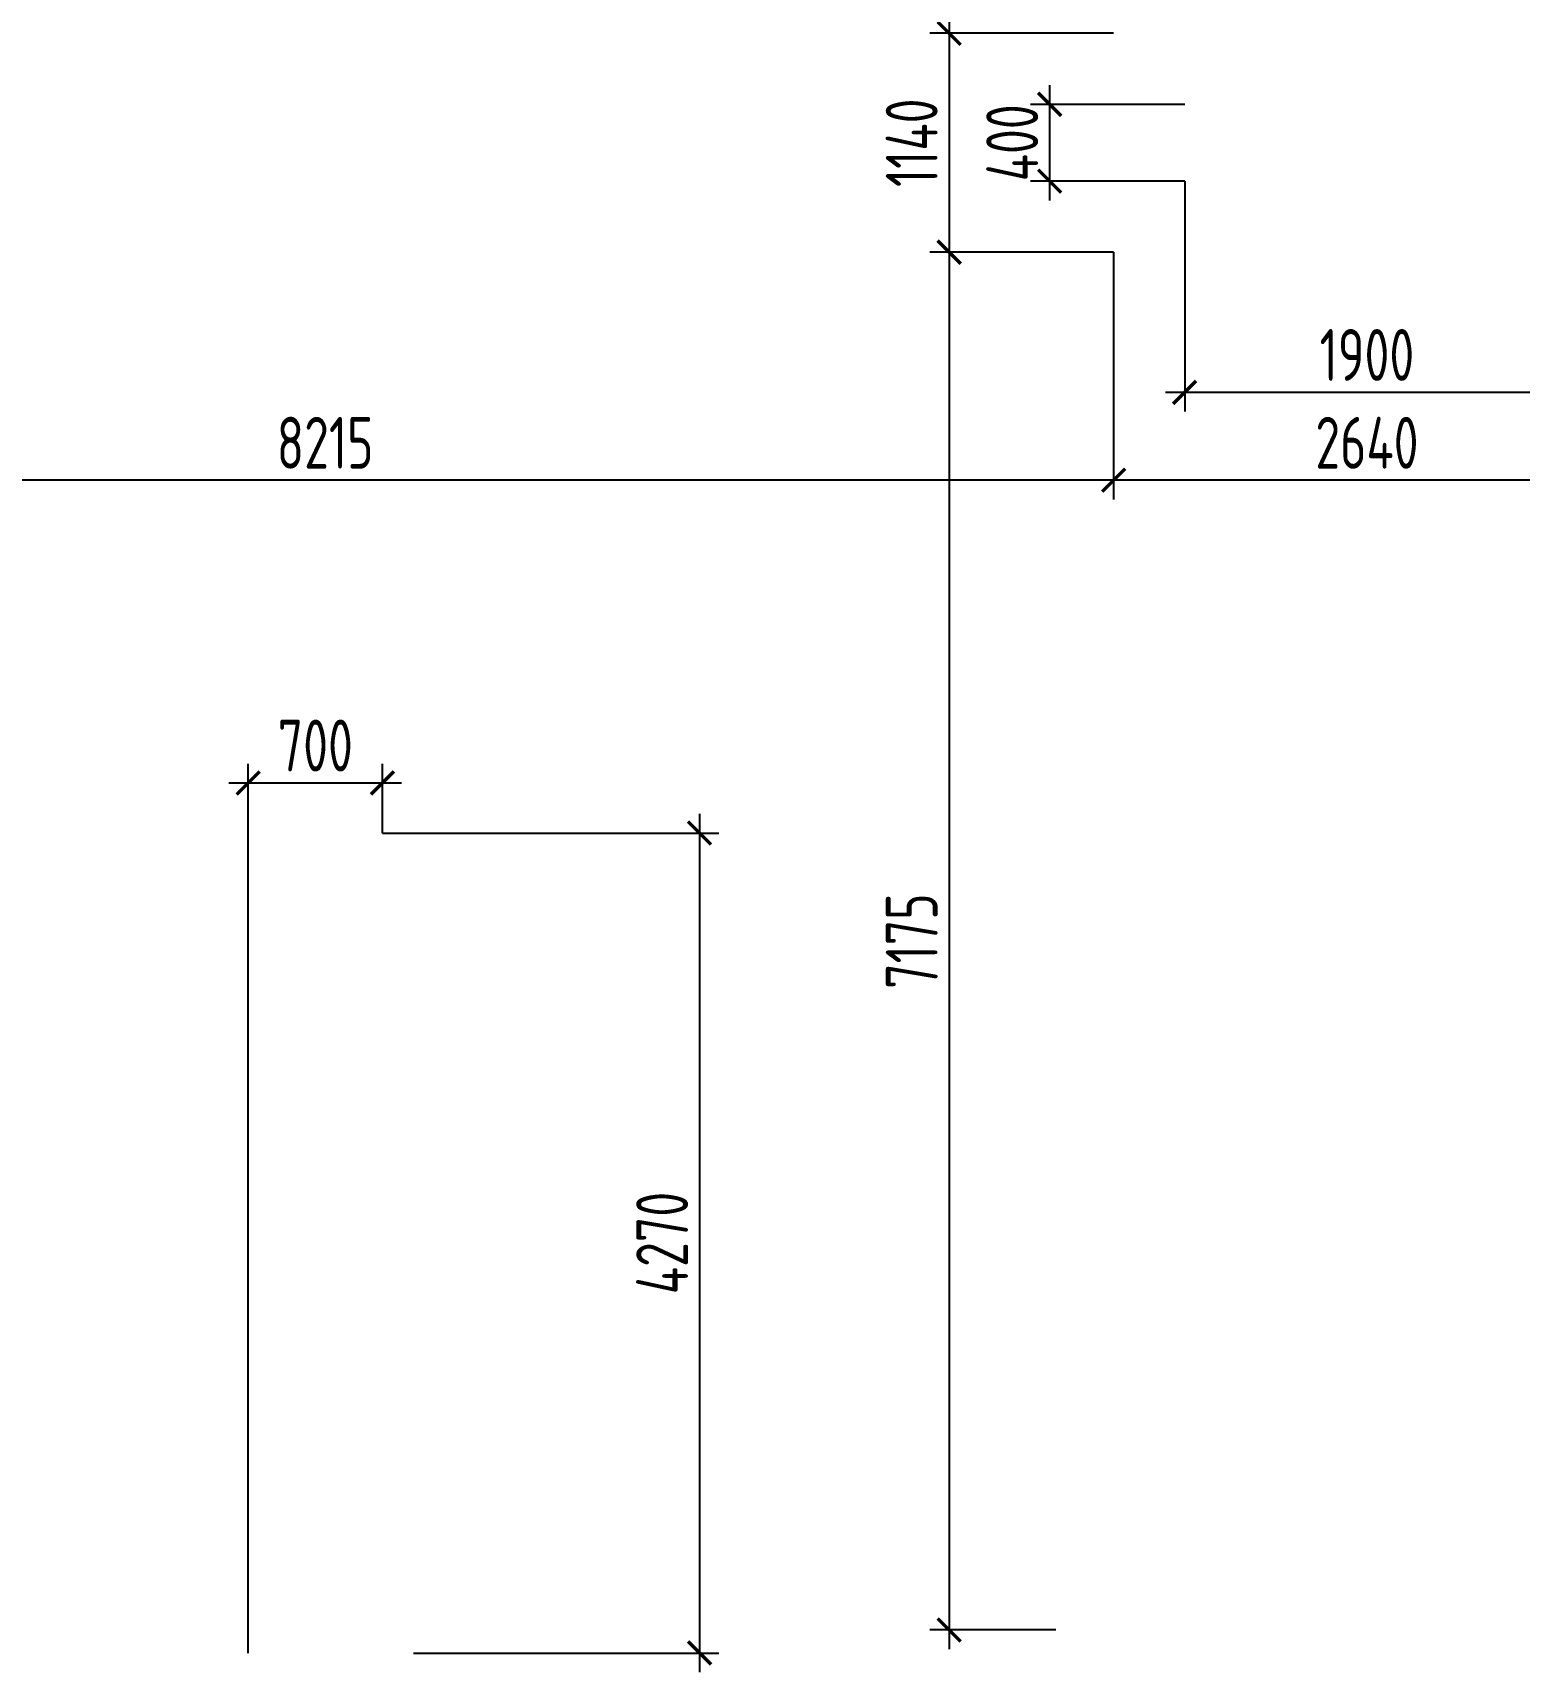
# Model space of a CAD drawing. Header units: millimetres. Extents: x -350007 to 536090, y -888 to 198380.
# Drawn here: x 505153 to 512895, y 66626 to 75163 of the extents above; entities that cross this region are included whole.
import ezdxf

# ---------------------------------------------------------------- set-up
doc = ezdxf.new("R2010")
doc.units = ezdxf.units.MM
doc.layers.add('АР_Размеры нов.', color=15, linetype='Continuous', lineweight=0)
doc.styles.add('ISOCPEUR', font='isocpeur.ttf', dxfattribs={"width": 0.7})
doc.dimstyles.new('R_100', dxfattribs={"dimtxt": 270, "dimasz": 120, "dimexe": 100, "dimexo": 0, "dimgap": 60, "dimtad": 1, "dimdec": 0, "dimrnd": 5, "dimzin": 0, "dimdsep": 46, "dimtxsty": 'ISOCPEUR', "dimblk": 'ARCHTICK', "dimcen": 0, "dimdle": 100, "dimclrd": 256, "dimclre": 256, "dimclrt": 256, "dimadec": 0, "dimazin": 0, "dimtfac": 2, "dimtdec": 0, "dimtofl": 0, "dimtmove": 1, "dimatfit": 3, "dimfxl": 1, "dimtvp": 3, "dimtolj": 1, "dimtzin": 0, "dimarcsym": 0})

# ---------------------------------------------------------------- blocks, each defined once
blk = doc.blocks.new('_ArchTick')
at = {"color": 0, "linetype": 'ByBlock', "const_width": 0.15}
blk.add_lwpolyline([(-0.5, -0.5), (0.5, 0.5)], dxfattribs=at)
blk = doc.blocks.new('*D3315')
at = {"layer": 'Defpoints', "color": 0, "transparency": 16777216}
for p in [(510782.4, 75160.1), (509925.7, 74020.1), (510782.4, 74020.1)]:
    blk.add_point(p, dxfattribs=at)
at = {"layer": 'АР_Размеры нов.', "lineweight": -2, "transparency": 16777216}
for p, q in [((509925.7, 75260.1), (509925.7, 73920.1)), ((510782.4, 75160.1), (509825.7, 75160.1)), ((510782.4, 74020.1), (509825.7, 74020.1))]:
    blk.add_line(p, q, dxfattribs=at)
at = {"layer": 'АР_Размеры нов.', "lineweight": -2, "transparency": 16777216, "xscale": 120, "yscale": 120, "zscale": 120}
for p, rotation in [((509925.7, 75160.1), 90), ((509925.7, 74020.1), 270)]:
    blk.add_blockref('_ArchTick', p, dxfattribs=dict(at, rotation=rotation))
at = {"layer": 'АР_Размеры нов.', "transparency": 16777216, "insert": (509730.7, 74590.1), "char_height": 270, "attachment_point": 5, "rotation": 90, "style": 'ISOCPEUR'}
blk.add_mtext('\\A1;1140', dxfattribs=at)
blk = doc.blocks.new('*D3316')
at = {"layer": 'Defpoints', "color": 0, "transparency": 16777216}
for p in [(510782.4, 74020.1), (509925.7, 66845.7), (510481.4, 66845.7)]:
    blk.add_point(p, dxfattribs=at)
at = {"layer": 'АР_Размеры нов.', "lineweight": -2, "transparency": 16777216}
for p, q in [((509925.7, 74120.1), (509925.7, 66745.7)), ((510782.4, 74020.1), (509825.7, 74020.1)), ((510481.4, 66845.7), (509825.7, 66845.7))]:
    blk.add_line(p, q, dxfattribs=at)
at = {"layer": 'АР_Размеры нов.', "lineweight": -2, "transparency": 16777216, "xscale": 120, "yscale": 120, "zscale": 120}
for p, rotation in [((509925.7, 74020.1), 90), ((509925.7, 66845.7), 270)]:
    blk.add_blockref('_ArchTick', p, dxfattribs=dict(at, rotation=rotation))
at = {"layer": 'АР_Размеры нов.', "transparency": 16777216, "insert": (509730.7, 70432.9), "char_height": 270, "attachment_point": 5, "rotation": 90, "style": 'ISOCPEUR'}
blk.add_mtext('\\A1;7175', dxfattribs=at)
blk = doc.blocks.new('*D3317')
at = {"layer": 'Defpoints', "color": 0, "transparency": 16777216}
for p in [(511152.4, 74790.1), (510449.2, 74390.1), (511152.4, 74390.1)]:
    blk.add_point(p, dxfattribs=at)
at = {"layer": 'АР_Размеры нов.', "lineweight": -2, "transparency": 16777216}
for p, q in [((510449.2, 74890.1), (510449.2, 74290.1)), ((511152.4, 74790.1), (510349.2, 74790.1)), ((511152.4, 74390.1), (510349.2, 74390.1))]:
    blk.add_line(p, q, dxfattribs=at)
at = {"layer": 'АР_Размеры нов.', "lineweight": -2, "transparency": 16777216, "xscale": 120, "yscale": 120, "zscale": 120}
for p, rotation in [((510449.2, 74790.1), 90), ((510449.2, 74390.1), 270)]:
    blk.add_blockref('_ArchTick', p, dxfattribs=dict(at, rotation=rotation))
at = {"layer": 'АР_Размеры нов.', "transparency": 16777216, "insert": (510254.2, 74590.1), "char_height": 270, "attachment_point": 5, "rotation": 90, "style": 'ISOCPEUR'}
blk.add_mtext('\\A1;400', dxfattribs=at)
blk = doc.blocks.new('*D3318')
at = {"layer": 'Defpoints', "color": 0, "transparency": 16777216}
for p in [(511152.4, 74390.1), (513050.7, 74390.1), (511152.4, 73290.3)]:
    blk.add_point(p, dxfattribs=at)
at = {"layer": 'АР_Размеры нов.', "lineweight": -2, "transparency": 16777216}
for p, q in [((511152.4, 74390.1), (511152.4, 73190.3)), ((513050.7, 74390.1), (513050.7, 73190.3)), ((513150.7, 73290.3), (511052.4, 73290.3))]:
    blk.add_line(p, q, dxfattribs=at)
at = {"layer": 'АР_Размеры нов.', "lineweight": -2, "transparency": 16777216, "xscale": 120, "yscale": 120, "zscale": 120, "rotation": 180}
blk.add_blockref('_ArchTick', (511152.4, 73290.3), dxfattribs=at)
at = {"layer": 'АР_Размеры нов.', "lineweight": -2, "transparency": 16777216, "xscale": 120, "yscale": 120, "zscale": 120}
blk.add_blockref('_ArchTick', (513050.7, 73290.3), dxfattribs=at)
at = {"layer": 'АР_Размеры нов.', "transparency": 16777216, "insert": (512101.6, 73485.3), "char_height": 270, "attachment_point": 5, "style": 'ISOCPEUR'}
blk.add_mtext('\\A1;1900', dxfattribs=at)
blk = doc.blocks.new('*D3319')
at = {"layer": 'Defpoints', "color": 0, "transparency": 16777216}
for p in [(510782.4, 74020.2), (513420.7, 74020.2), (510782.4, 72832.8)]:
    blk.add_point(p, dxfattribs=at)
at = {"layer": 'АР_Размеры нов.', "lineweight": -2, "transparency": 16777216}
for p, q in [((510782.4, 74020.2), (510782.4, 72732.8)), ((513420.7, 74020.2), (513420.7, 72732.8)), ((513520.7, 72832.8), (510682.4, 72832.8))]:
    blk.add_line(p, q, dxfattribs=at)
at = {"layer": 'АР_Размеры нов.', "lineweight": -2, "transparency": 16777216, "xscale": 120, "yscale": 120, "zscale": 120, "rotation": 180}
blk.add_blockref('_ArchTick', (510782.4, 72832.8), dxfattribs=at)
at = {"layer": 'АР_Размеры нов.', "lineweight": -2, "transparency": 16777216, "xscale": 120, "yscale": 120, "zscale": 120}
blk.add_blockref('_ArchTick', (513420.7, 72832.8), dxfattribs=at)
at = {"layer": 'АР_Размеры нов.', "transparency": 16777216, "insert": (512101.6, 73027.8), "char_height": 270, "attachment_point": 5, "style": 'ISOCPEUR'}
blk.add_mtext('\\A1;2640', dxfattribs=at)
blk = doc.blocks.new('*D3320')
at = {"layer": 'Defpoints', "color": 0, "transparency": 16777216}
for p in [(510782.4, 74020.1), (502569.3, 73970.6), (502569.3, 72832.8)]:
    blk.add_point(p, dxfattribs=at)
at = {"layer": 'АР_Размеры нов.', "lineweight": -2, "transparency": 16777216}
for p, q in [((510782.4, 74020.1), (510782.4, 72732.8)), ((502569.3, 73970.6), (502569.3, 72732.8)), ((510882.4, 72832.8), (502469.3, 72832.8))]:
    blk.add_line(p, q, dxfattribs=at)
at = {"layer": 'АР_Размеры нов.', "lineweight": -2, "transparency": 16777216, "xscale": 120, "yscale": 120, "zscale": 120, "rotation": 180}
blk.add_blockref('_ArchTick', (502569.3, 72832.8), dxfattribs=at)
at = {"layer": 'АР_Размеры нов.', "lineweight": -2, "transparency": 16777216, "xscale": 120, "yscale": 120, "zscale": 120}
blk.add_blockref('_ArchTick', (510782.4, 72832.8), dxfattribs=at)
at = {"layer": 'АР_Размеры нов.', "transparency": 16777216, "insert": (506675.9, 73027.8), "char_height": 270, "attachment_point": 5, "style": 'ISOCPEUR'}
blk.add_mtext('\\A1;8215', dxfattribs=at)
blk = doc.blocks.new('*D4260')
at = {"layer": 'Defpoints', "color": 0, "transparency": 16777216}
for p in [(506974.4, 70995.7), (507136.1, 66725.7), (508626, 66725.7)]:
    blk.add_point(p, dxfattribs=at)
at = {"layer": 'АР_Размеры нов.', "lineweight": -2, "transparency": 16777216}
for p, q in [((508626, 71095.7), (508626, 66625.7)), ((506974.4, 70995.7), (508726, 70995.7)), ((507136.1, 66725.7), (508726, 66725.7))]:
    blk.add_line(p, q, dxfattribs=at)
at = {"layer": 'АР_Размеры нов.', "lineweight": -2, "transparency": 16777216, "xscale": 120, "yscale": 120, "zscale": 120}
for p, rotation in [((508626, 70995.7), 90), ((508626, 66725.7), 270)]:
    blk.add_blockref('_ArchTick', p, dxfattribs=dict(at, rotation=rotation))
at = {"layer": 'АР_Размеры нов.', "transparency": 16777216, "insert": (508431, 68860.7), "char_height": 270, "attachment_point": 5, "rotation": 90, "style": 'ISOCPEUR'}
blk.add_mtext('\\A1;4270', dxfattribs=at)
blk = doc.blocks.new('*D4261')
at = {"layer": 'Defpoints', "color": 0, "transparency": 16777216}
for p in [(506974.4, 71256.3), (506974.4, 70995.7), (506275.1, 66725.7)]:
    blk.add_point(p, dxfattribs=at)
at = {"layer": 'АР_Размеры нов.', "lineweight": -2, "transparency": 16777216}
for p, q in [((506275.1, 66725.7), (506275.1, 71356.3)), ((506974.4, 70995.7), (506974.4, 71356.3)), ((506175.1, 71256.3), (507074.4, 71256.3))]:
    blk.add_line(p, q, dxfattribs=at)
at = {"layer": 'АР_Размеры нов.', "lineweight": -2, "transparency": 16777216, "xscale": 120, "yscale": 120, "zscale": 120, "rotation": 180}
blk.add_blockref('_ArchTick', (506275.1, 71256.3), dxfattribs=at)
at = {"layer": 'АР_Размеры нов.', "lineweight": -2, "transparency": 16777216, "xscale": 120, "yscale": 120, "zscale": 120}
blk.add_blockref('_ArchTick', (506974.4, 71256.3), dxfattribs=at)
at = {"layer": 'АР_Размеры нов.', "transparency": 16777216, "insert": (506624.8, 71451.3), "char_height": 270, "attachment_point": 5, "style": 'ISOCPEUR'}
blk.add_mtext('\\A1;700', dxfattribs=at)

msp = doc.modelspace()

# ---------------------------------------------------------------- dimensions: what is measured, and where the dimension line sits
at = {"layer": 'АР_Размеры нов.'}
for base, p1, p2, picture, middle in [((509925.7, 74020.1), (510782.4, 75160.1), (510782.4, 74020.1), '*D3315', (509730.7, 74590.1)), ((509925.7, 66845.7), (510782.4, 74020.1), (510481.4, 66845.7), '*D3316', (509730.7, 70432.9)), ((508626, 66725.7), (506974.4, 70995.7), (507136.1, 66725.7), '*D4260', (508431, 68860.7))]:
    dim = msp.add_linear_dim(base=base, p1=p1, p2=p2, angle=90, dimstyle='R_100', override={"dimpost": '\\X'}, dxfattribs=at)
    dim.commit()
    dim.dimension.update_dxf_attribs({"geometry": picture, "text_midpoint": middle})
dim = msp.add_linear_dim(base=(510449.2, 74390.1), p1=(511152.4, 74790.1), p2=(511152.4, 74390.1), angle=90, dimstyle='R_100', override={"dimpost": '\\X'}, dxfattribs=at)
dim.commit()
dim.dimension.update_dxf_attribs({"geometry": '*D3317', "text_midpoint": (510449.2, 74590.1), "dimtype": 160})
for base, p1, p2, picture, middle in [((511152.4, 73290.3), (513050.7, 74390.1), (511152.4, 74390.1), '*D3318', (512101.6, 73485.3)), ((502569.3, 72832.8), (510782.4, 74020.1), (502569.3, 73970.6), '*D3320', (506675.9, 73027.8)), ((510782.4, 72832.8), (513420.7, 74020.2), (510782.4, 74020.2), '*D3319', (512101.6, 73027.8)), ((506974.4, 71256.3), (506275.1, 66725.7), (506974.4, 70995.7), '*D4261', (506624.8, 71451.3))]:
    dim = msp.add_linear_dim(base=base, p1=p1, p2=p2, dimstyle='R_100', override={"dimpost": '\\X'}, dxfattribs=at)
    dim.commit()
    dim.dimension.update_dxf_attribs({"geometry": picture, "text_midpoint": middle})

doc.saveas('drawing.dxf')
